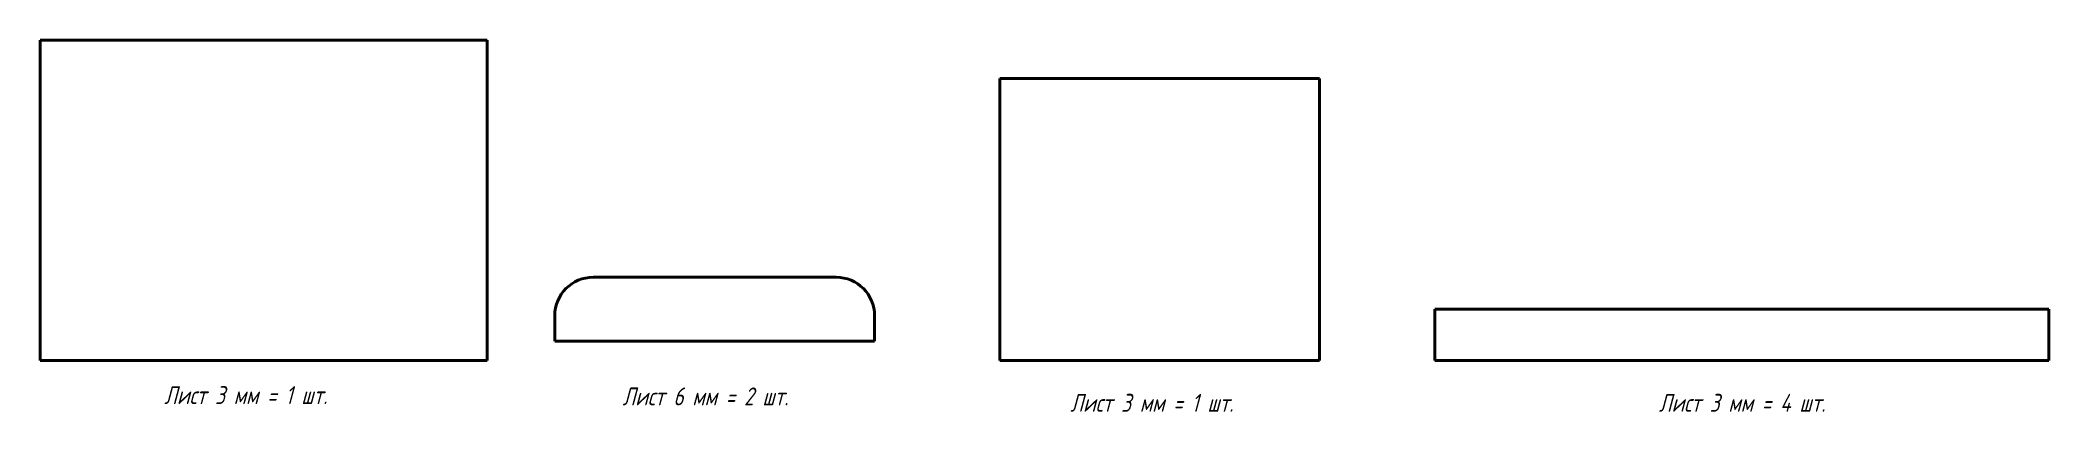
# Model space of a CAD drawing. Header units: millimetres. Extents: x 0 to 1570, y -40 to 250.
import ezdxf

# ---------------------------------------------------------------- set-up
doc = ezdxf.new("R2010")
doc.units = ezdxf.units.MM
doc.linetypes.add('K5LT_BASIC', pattern=[0])
doc.styles.add('KTEXTSTYLE', font='GOST_AU.SHX', dxfattribs={"width": 0.96, "height": 5})

msp = doc.modelspace()

# ---------------------------------------------------------------- linework, layer by layer
at = {"color": 7, "linetype": 'K5LT_BASIC', "lineweight": 40, "true_color": 0xffffff}
for p, q in [((0, 250), (349.5, 250)), ((0, 0), (0, 250)), ((349.5, 0), (349.5, 250)), ((1000, 220), (750, 220)), ((750, 220), (750, 0)), ((1000, 0), (1000, 220)), ((622.2, 65), (432.2, 65)), ((402.2, 35), (402.2, 15)), ((652.2, 15), (652.2, 35)), ((1090, 0), (1090, 40)), ((1090, 40), (1570, 40)), ((1570, 0), (1570, 40)), ((0, 0), (349.5, 0)), ((402.2, 15), (652.2, 15)), ((750, 0), (1000, 0)), ((1090, 0), (1570, 0))]:
    msp.add_line(p, q, dxfattribs=at)
for centre, start, end in [((432.2, 35), 90, 180), ((622.2, 35), 0, 90)]:
    msp.add_arc(centre, 30, start, end, dxfattribs=at)

# ---------------------------------------------------------------- texts
at = {"color": 7, "char_height": 14, "attachment_point": 1, "style": 'KTEXTSTYLE'}
for s, insert in [('\\H3.5;\\W0.965;\\Q15;\\Q15;\\H14.00;Лист 3 мм = 1 шт.', (97, -20)), ('\\H3.5;\\W0.965;\\Q15;\\Q15;\\H14.00;Лист 6 мм = 2 шт.', (455.2, -21)), ('\\H3.5;\\W0.965;\\Q15;\\Q15;\\H14.00;Лист 3 мм = 1 шт.', (805.2, -26)), ('\\H3.5;\\W0.965;\\Q15;\\Q15;\\H14.00;Лист 3 мм = 4 шт.', (1265.2, -26))]:
    msp.add_mtext(s, dxfattribs=dict(at, insert=insert))

doc.saveas('drawing.dxf')
